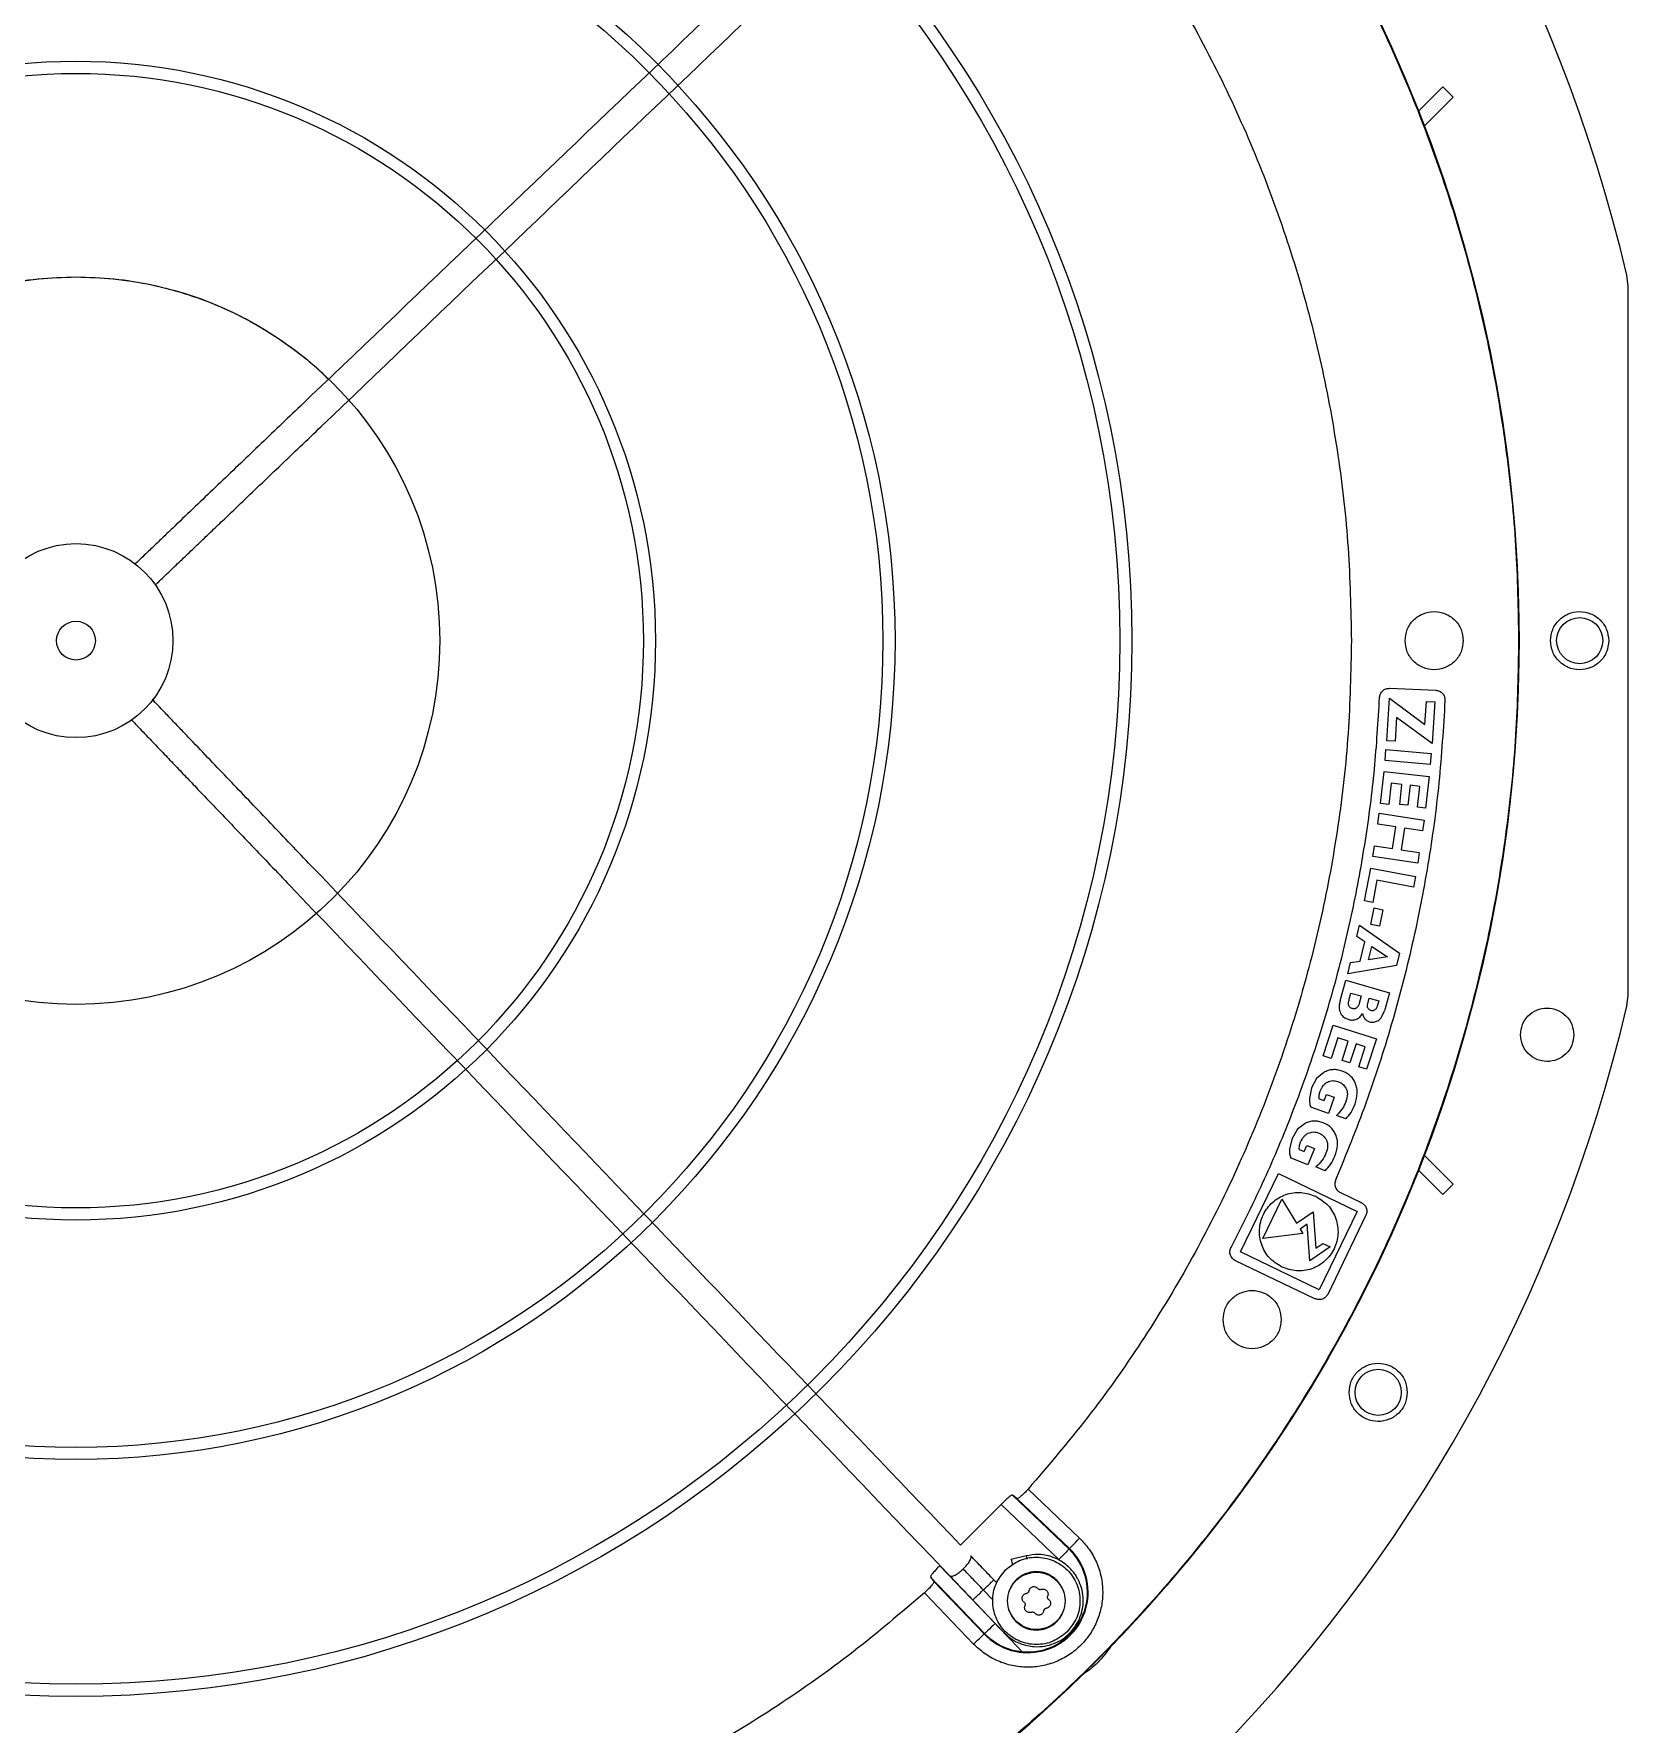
# Model space of a CAD drawing. Header units: inches. Extents: x 908 to 1218, y 246 to 442.
# Drawn here: x 1042.26 to 1055.2, y 305.65 to 319.37 of the extents above; entities that cross this region are included whole.
import ezdxf

# ---------------------------------------------------------------- set-up
doc = ezdxf.new("R2010")
doc.units = ezdxf.units.IN
doc.header["$MEASUREMENT"] = 0

msp = doc.modelspace()

# ---------------------------------------------------------------- linework, layer by layer
at = {"linetype": 'Continuous', "lineweight": 25}
for p, q in [((1053.6914, 318.9422), (1053.494, 318.7448)), ((1053.7766, 318.8603), (1053.6914, 318.9422)), ((1053.5407, 318.6245), (1053.7766, 318.8603)), ((1055.1969, 317.3246), (1055.1864, 317.415)), ((1055.197, 314.447), (1055.1969, 317.3246)), ((1055.1969, 311.5694), (1055.197, 314.447)), ((1053.2381, 313.6343), (1053.2589, 313.9795)), ((1053.2589, 313.9795), (1053.5476, 313.7658)), ((1053.261, 314.0603), (1053.6347, 314.044)), ((1053.5476, 313.7658), (1053.5589, 313.954)), ((1053.5589, 313.954), (1053.6263, 313.95)), ((1053.6263, 313.95), (1053.606, 313.6122)), ((1053.3169, 313.8243), (1053.3053, 313.6302)), ((1053.606, 313.6122), (1053.3169, 313.8243)), ((1053.2234, 313.4745), (1053.2311, 313.5626)), ((1053.2311, 313.5626), (1053.5982, 313.5305)), ((1053.3053, 313.6302), (1053.2381, 313.6343)), ((1053.5905, 313.4425), (1053.2234, 313.4745)), ((1053.5982, 313.5305), (1053.5905, 313.4425)), ((1053.1862, 313.1241), (1053.2156, 313.3854)), ((1053.2156, 313.3854), (1053.5818, 313.3443)), ((1053.2726, 313.2901), (1053.2531, 313.1166)), ((1053.3609, 313.2802), (1053.2726, 313.2901)), ((1053.5818, 313.3443), (1053.5529, 313.0868)), ((1053.3427, 313.1182), (1053.3609, 313.2802)), ((1053.4278, 313.2727), (1053.4095, 313.1107)), ((1053.5048, 313.264), (1053.4278, 313.2727)), ((1053.4857, 313.0944), (1053.5048, 313.264)), ((1053.1637, 312.9578), (1053.1767, 313.0452)), ((1053.1767, 313.0452), (1053.5412, 312.9907)), ((1053.2531, 313.1166), (1053.1862, 313.1241)), ((1053.4095, 313.1107), (1053.3427, 313.1182)), ((1053.5529, 313.0868), (1053.4857, 313.0944)), ((1053.3111, 312.9358), (1053.1637, 312.9578)), ((1053.2847, 312.7592), (1053.3111, 312.9358)), ((1053.3812, 312.9253), (1053.3548, 312.7487)), ((1053.5281, 312.9033), (1053.3812, 312.9253)), ((1053.5412, 312.9907), (1053.5281, 312.9033)), ((1053.1242, 312.6938), (1053.1373, 312.7812)), ((1053.1373, 312.7812), (1053.2847, 312.7592)), ((1053.3548, 312.7487), (1053.5017, 312.7267)), ((1053.0573, 312.3338), (1053.1077, 312.6011)), ((1053.1077, 312.6011), (1053.4698, 312.5327)), ((1053.4887, 312.6393), (1053.1242, 312.6938)), ((1053.5017, 312.7267), (1053.4887, 312.6393)), ((1053.1574, 312.5018), (1053.1233, 312.3213)), ((1053.4534, 312.4459), (1053.1574, 312.5018)), ((1053.4698, 312.5327), (1053.4534, 312.4459)), ((1053.1233, 312.3213), (1053.0573, 312.3338)), ((1053.1077, 312.1438), (1053.136, 312.2771)), ((1053.136, 312.2771), (1053.206, 312.2623)), ((1053.206, 312.2623), (1053.1776, 312.1289)), ((1052.9943, 312.0446), (1053.0164, 312.1361)), ((1053.0164, 312.1361), (1053.3408, 311.9098)), ((1053.1776, 312.1289), (1053.1077, 312.1438)), ((1053.0583, 312.0017), (1052.9943, 312.0446)), ((1053.0207, 311.8464), (1053.0583, 312.0017)), ((1053.0895, 311.8569), (1053.1153, 311.9638)), ((1053.1153, 311.9638), (1053.2427, 311.879)), ((1052.9211, 311.7421), (1052.9436, 311.8351)), ((1053.3165, 311.8093), (1052.9211, 311.7421)), ((1052.9436, 311.8351), (1053.0207, 311.8464)), ((1053.2427, 311.879), (1053.0895, 311.8569)), ((1053.3408, 311.9098), (1053.3165, 311.8093)), ((1052.859, 311.5219), (1052.9063, 311.6895)), ((1052.9063, 311.6895), (1053.2609, 311.5892)), ((1052.9332, 311.5371), (1052.947, 311.5861)), ((1052.947, 311.5861), (1053.031, 311.5624)), ((1053.031, 311.5624), (1053.0139, 311.5017)), ((1053.083, 311.4989), (1053.0958, 311.5441)), ((1053.0958, 311.5441), (1053.1719, 311.5226)), ((1053.1719, 311.5226), (1053.1591, 311.4774)), ((1053.2609, 311.5892), (1053.219, 311.4407)), ((1055.1864, 311.4791), (1055.1969, 311.5694)), ((1052.8972, 311.3848), (1052.9287, 311.3709)), ((1053.196, 311.3903), (1053.219, 311.4407)), ((1052.7219, 311.0756), (1052.8019, 311.3262)), ((1052.8019, 311.3262), (1053.153, 311.214)), ((1052.8391, 311.2215), (1052.786, 311.0552)), ((1052.9238, 311.1945), (1052.8391, 311.2215)), ((1052.8742, 311.0392), (1052.9238, 311.1945)), ((1052.9879, 311.174), (1052.9383, 311.0187)), ((1053.0618, 311.1504), (1052.9879, 311.174)), ((1053.0098, 310.9878), (1053.0618, 311.1504)), ((1053.153, 311.214), (1053.0742, 310.9673)), ((1052.786, 311.0552), (1052.7219, 311.0756)), ((1052.9383, 311.0187), (1052.8742, 311.0392)), ((1053.0742, 310.9673), (1053.0098, 310.9878)), ((1052.6265, 310.8162), (1052.61, 310.7299)), ((1052.6683, 310.8918), (1052.6265, 310.8162)), ((1052.7276, 310.9423), (1052.6683, 310.8918)), ((1052.6894, 310.7283), (1052.69, 310.7608)), ((1052.6894, 310.7283), (1052.7301, 310.7137)), ((1052.69, 310.7608), (1052.697, 310.7886)), ((1052.7301, 310.7137), (1052.7478, 310.7631)), ((1052.7478, 310.7631), (1052.8114, 310.7403)), ((1052.8114, 310.7403), (1052.7638, 310.6077)), ((1052.7638, 310.6077), (1052.6218, 310.6587)), ((1052.9051, 310.5649), (1052.8294, 310.592)), ((1052.4686, 310.4066), (1052.4485, 310.321)), ((1052.5134, 310.4804), (1052.4686, 310.4066)), ((1052.5748, 310.5284), (1052.5134, 310.4804)), ((1052.5278, 310.3162), (1052.5298, 310.3487)), ((1052.5278, 310.3162), (1052.5679, 310.2999)), ((1052.5298, 310.3487), (1052.5379, 310.3761)), ((1052.5679, 310.2999), (1052.5876, 310.3485)), ((1052.5876, 310.3485), (1052.6502, 310.3231)), ((1052.6502, 310.3231), (1052.5972, 310.1926)), ((1053.5407, 310.2696), (1053.7766, 310.0337)), ((1052.5972, 310.1926), (1052.4574, 310.2494)), ((1052.7366, 310.144), (1052.6621, 310.1743)), ((1053.6914, 309.9519), (1053.494, 310.1492)), ((1052.05, 309.4844), (1052.3584, 310.1224)), ((1052.3584, 310.1224), (1052.9964, 309.814)), ((1053.7766, 310.0337), (1053.6914, 309.9519)), ((1052.2328, 309.593), (1052.3869, 309.9117)), ((1052.3869, 309.9117), (1052.504, 309.7183)), ((1052.8609, 309.9665), (1053.0309, 309.8854)), ((1052.504, 309.7183), (1052.641, 309.8109)), ((1052.641, 309.8109), (1052.662, 309.5152)), ((1052.9964, 309.814), (1052.688, 309.176)), ((1053.0689, 309.7823), (1052.7584, 309.1398)), ((1052.5551, 309.6338), (1052.2328, 309.593)), ((1052.5917, 309.7096), (1052.5333, 309.6701)), ((1052.5333, 309.6701), (1052.5551, 309.6338)), ((1052.6128, 309.4133), (1052.5917, 309.7096)), ((1052.688, 309.176), (1052.05, 309.4844)), ((1052.7789, 309.5256), (1052.6128, 309.4133)), ((1052.662, 309.5152), (1052.7197, 309.5542)), ((1052.7197, 309.5542), (1052.7789, 309.5256)), ((1052.6547, 309.1052), (1052.0093, 309.413)), ((1050.3272, 307.5598), (1050.744, 307.1614)), ((1050.1082, 307.4347), (1049.7783, 307.1047)), ((1050.5769, 306.9866), (1050.1082, 307.4347)), ((1050.2363, 307.4833), (1050.2001, 307.5102)), ((1050.2001, 307.5102), (1050.6585, 307.072)), ((1050.2363, 307.4833), (1050.6624, 307.076)), ((1050.3116, 307.0177), (1050.1894, 306.9879)), ((1050.6624, 307.076), (1050.6585, 307.072)), ((1049.5353, 306.8453), (1049.5622, 306.8092)), ((1049.5353, 306.8453), (1049.9735, 306.3869)), ((1049.6108, 306.9372), (1050.0588, 306.4685)), ((1049.8841, 306.3015), (1049.4857, 306.7183)), ((1049.9695, 306.3831), (1049.5622, 306.8092)), ((1050.0391, 306.6608), (1049.9629, 306.7406)), ((1050.0722, 306.7971), (1050.0483, 306.8222)), ((1049.8775, 306.659), (1050.1306, 306.3941)), ((1049.9735, 306.3869), (1049.9695, 306.3831))]:
    msp.add_line(p, q, dxfattribs=at)
at = {"linetype": 'Continuous', "lineweight": 25, "flags": 128}
for points in [[(1050.6624, 307.076), (1050.6642, 307.0779), (1050.669, 307.0829), (1050.6766, 307.0909), (1050.6868, 307.1015), (1050.6991, 307.1144), (1050.7131, 307.1291), (1050.7282, 307.1449), (1050.744, 307.1614)], [(1050.6585, 307.072), (1050.6567, 307.0701), (1050.6519, 307.0651), (1050.6443, 307.0571), (1050.6341, 307.0465), (1050.6218, 307.0336), (1050.6078, 307.019), (1050.5927, 307.0031), (1050.5769, 306.9866)], [(1050.0588, 306.4685), (1050.0424, 306.4528), (1050.0265, 306.4376), (1050.0119, 306.4236), (1049.999, 306.4113), (1049.9884, 306.4012), (1049.9804, 306.3936), (1049.9754, 306.3887), (1049.9735, 306.3869)], [(1049.8841, 306.3015), (1049.9006, 306.3172), (1049.9164, 306.3324), (1049.9311, 306.3464), (1049.9439, 306.3587), (1049.9546, 306.3689), (1049.9625, 306.3765), (1049.9676, 306.3813), (1049.9695, 306.3831)]]:
    msp.add_lwpolyline(points, dxfattribs=at)
at = {"linetype": 'Continuous', "lineweight": 25}
for centre, radius in [((1042.5984, 314.447), 11.7126), ((1042.5984, 314.447), 8.5704), ((1042.5984, 314.447), 8.472), ((1042.5984, 314.447), 6.6478), ((1042.5984, 314.447), 6.5493), ((1042.5984, 314.447), 4.7037), ((1042.5984, 314.447), 4.6053), ((1042.5984, 314.447), 0.7874), ((1042.5984, 314.447), 0.1575), ((1042.5984, 314.447), 0.1575), ((1054.8032, 314.447), 0.1875), ((1053.168, 308.3447), 0.1875)]:
    msp.add_circle(centre, radius, dxfattribs=at)
msp.add_circle((1042.5984, 314.447), 2.9528)
for centre, radius, start, end in [((1042.5984, 314.447), 12.9331, 13.26667, 76.73333), ((1042.5984, 314.447), 11.7147, 21.53134, 44.20264), ((1042.5984, 314.447), 11.7147, 339.09994, 20.90006), ((1042.5984, 314.447), 12.9331, 283.26667, 346.73333), ((1042.5984, 314.447), 11.7147, 315.79736, 338.46866), ((1050.3237, 306.7218), 0.4901, 223.70945, 46.29055), ((1050.3237, 306.7218), 0.4845, 223.70945, 46.29055), ((1042.5984, 314.447), 11.7147, 291.53134, 314.20264)]:
    msp.add_arc(centre, radius, start, end, dxfattribs=at)
for points, knots in [([(1030.8889, 314.447), (1030.8937, 314.7025), (1030.9034, 315.2134), (1030.9814, 315.9765), (1031.1055, 316.7331), (1031.2799, 317.4798), (1031.5024, 318.2136), (1031.7725, 318.9313), (1032.089, 319.6297), (1032.4505, 320.306), (1032.8554, 320.9571), (1033.302, 321.5804), (1033.7885, 322.1732), (1034.3126, 322.7328), (1034.8723, 323.257), (1035.465, 323.7435), (1036.0883, 324.1901), (1036.7395, 324.595), (1037.4158, 324.9565), (1038.1142, 325.2729), (1038.8319, 325.5431), (1039.5656, 325.7656), (1040.3124, 325.9398), (1041.069, 326.0647), (1041.8321, 326.1398), (1042.5984, 326.1649), (1043.3648, 326.1398), (1044.1279, 326.0647), (1044.8845, 325.9398), (1045.6313, 325.7656), (1046.365, 325.5431), (1047.0827, 325.2729), (1047.7811, 324.9565), (1048.4574, 324.595), (1049.1086, 324.1901), (1049.7318, 323.7435), (1050.3246, 323.257), (1050.8842, 322.7328), (1051.4084, 322.1732), (1051.8949, 321.5804), (1052.3415, 320.9571), (1052.7464, 320.306), (1053.1079, 319.6297), (1053.4244, 318.9313), (1053.6945, 318.2136), (1053.917, 317.4798), (1054.0913, 316.7331), (1054.2155, 315.9765), (1054.2935, 315.2134), (1054.3031, 314.7025), (1054.308, 314.447)], [0, 0, 0, 0, 0.0208333, 0.0416667, 0.0625, 0.0833333, 0.1041667, 0.125, 0.1458333, 0.1666667, 0.1875, 0.2083334, 0.2291667, 0.25, 0.2708334, 0.2916666, 0.3125, 0.3333333, 0.3541667, 0.375, 0.3958333, 0.4166666, 0.4375001, 0.4583333, 0.4791667, 0.5, 0.5208333, 0.5416667, 0.5625, 0.5833334, 0.6041667, 0.625, 0.6458334, 0.6666667, 0.6875, 0.7083334, 0.7291667, 0.75, 0.7708333, 0.7916667, 0.8125, 0.8333333, 0.8541667, 0.875, 0.8958333, 0.9166667, 0.9375, 0.9583333, 0.9791667, 1, 1, 1, 1]), ([(1049.9407, 321.6269), (1048.1004, 319.8682), (1046.26, 318.1095), (1044.4197, 316.3508), (1044.3065, 316.2426), (1044.0834, 316.0295), (1043.7512, 315.712), (1043.5042, 315.476), (1043.3398, 315.3189), (1043.2576, 315.2403), (1043.1712, 315.1577), (1043.1121, 315.1012), (1043.0797, 315.0703)], [-4.1105294, -4.1105294, -4.1105294, -4.1105294, 0, 0, 0, 0.2528246, 0.4982351, 0.7409713, 0.8035953, 0.8647041, 0.924154, 0.9963735, 0.9963735, 0.9963735, 0.9963735]), ([(1043.2429, 314.8995), (1043.2669, 314.9225), (1043.3232, 314.9762), (1043.4114, 315.0605), (1043.5077, 315.1526), (1043.6049, 315.2455), (1043.7033, 315.3395), (1043.8715, 315.5002), (1044.1097, 315.7278), (1044.372, 315.9785), (1044.5324, 316.1318), (1044.5898, 316.1867), (1044.5898, 316.1867), (1044.5898, 316.1867), (1044.5898, 316.1867), (1046.4575, 317.9726), (1048.3251, 319.7586), (1050.1927, 321.5445)], [0.0036723, 0.0036723, 0.0036723, 0.0036723, 0.0570282, 0.1283208, 0.1993194, 0.2706881, 0.3438843, 0.4175641, 0.6437447, 0.8722989, 1, 1, 1, 1, 1, 1, 5.1531428, 5.1531428, 5.1531428, 5.1531428]), ([(1050.3272, 321.3343), (1050.4904, 321.1432), (1050.8167, 320.7612), (1051.2517, 320.1449), (1051.6438, 319.501), (1051.9872, 318.8296), (1052.2812, 318.1353), (1052.5237, 317.4213), (1052.7139, 316.6917), (1052.8495, 315.9501), (1052.9348, 315.2006), (1052.9454, 314.6982), (1052.9506, 314.447)], [0, 0, 0, 0, 0.1, 0.1999999, 0.3, 0.4, 0.5, 0.6, 0.7, 0.8, 0.9, 1, 1, 1, 1]), ([(1040.6466, 316.6604), (1040.7161, 316.7193), (1040.8643, 316.8451), (1041.1156, 317.0062), (1041.3917, 317.148), (1041.6817, 317.2596), (1041.9816, 317.3398), (1042.2883, 317.3904), (1042.4951, 317.3966), (1042.5984, 317.3998)], [0, 0, 0, 0, 0.1279186, 0.2732661, 0.4186119, 0.5639605, 0.7093065, 0.8546544, 1, 1, 1, 1]), ([(1042.5984, 317.3998), (1042.7018, 317.3967), (1042.9086, 317.3904), (1043.2153, 317.3398), (1043.5153, 317.2597), (1043.805, 317.1478), (1044.0819, 317.0068), (1044.3407, 316.8359), (1044.5302, 316.6887), (1044.6248, 316.5915), (1044.6473, 316.5684)], [0, 0, 0, 0, 0.1367586, 0.2735174, 0.4102743, 0.5470337, 0.6837905, 0.8205489, 0.9573069, 1, 1, 1, 1]), ([(1053.3858, 314.447), (1053.3894, 314.4779), (1053.3965, 314.5398), (1053.4511, 314.6184), (1053.5292, 314.671), (1053.6221, 314.6894), (1053.7149, 314.671), (1053.793, 314.6184), (1053.8476, 314.5398), (1053.8547, 314.4779), (1053.8583, 314.447)], [0, 0, 0, 0, 0.1250003, 0.2500003, 0.3749989, 0.4999984, 0.6250011, 0.7499997, 0.8749997, 1, 1, 1, 1]), ([(1054.5669, 314.447), (1054.5705, 314.4779), (1054.5775, 314.5394), (1054.6316, 314.6176), (1054.7088, 314.6702), (1054.8013, 314.6894), (1054.8946, 314.6716), (1054.9734, 314.6192), (1055.0286, 314.5403), (1055.0358, 314.4781), (1055.0394, 314.447)], [0, 0, 0, 0, 0.1248118, 0.2487714, 0.3724205, 0.4972353, 0.6229443, 0.7486446, 0.8743275, 1, 1, 1, 1]), ([(1054.308, 314.447), (1054.3031, 314.1916), (1054.2935, 313.6806), (1054.2155, 312.9175), (1054.0913, 312.161), (1053.917, 311.4142), (1053.6945, 310.6804), (1053.4244, 309.9628), (1053.1079, 309.2643), (1052.7464, 308.5881), (1052.3415, 307.9369), (1051.8949, 307.3136), (1051.4084, 306.7209), (1050.8842, 306.1612), (1050.3246, 305.6371), (1049.7318, 305.1506), (1049.1086, 304.704), (1048.4574, 304.299), (1047.7811, 303.9376), (1047.0827, 303.6211), (1046.365, 303.351), (1045.6313, 303.1284), (1044.8845, 302.9543), (1044.1279, 302.8294), (1043.3648, 302.7542), (1042.5984, 302.7291), (1041.8321, 302.7542), (1041.069, 302.8294), (1040.3124, 302.9543), (1039.5656, 303.1284), (1038.8319, 303.351), (1038.1142, 303.6211), (1037.4158, 303.9376), (1036.7395, 304.299), (1036.0883, 304.704), (1035.465, 305.1506), (1034.8723, 305.6371), (1034.3126, 306.1612), (1033.7885, 306.7209), (1033.302, 307.3136), (1032.8554, 307.9369), (1032.4505, 308.5881), (1032.089, 309.2643), (1031.7725, 309.9628), (1031.5024, 310.6804), (1031.2799, 311.4142), (1031.1055, 312.161), (1030.9814, 312.9175), (1030.9034, 313.6806), (1030.8937, 314.1916), (1030.8889, 314.447)], [0, 0, 0, 0, 0.0208333, 0.0416667, 0.0625, 0.0833333, 0.1041667, 0.125, 0.1458333, 0.1666667, 0.1875, 0.2083333, 0.2291667, 0.25, 0.2708333, 0.2916666, 0.3125, 0.3333333, 0.3541666, 0.375, 0.3958333, 0.4166666, 0.4375, 0.4583333, 0.4791667, 0.5, 0.5208333, 0.5416667, 0.5624999, 0.5833334, 0.6041667, 0.625, 0.6458333, 0.6666667, 0.6875, 0.7083334, 0.7291666, 0.75, 0.7708333, 0.7916666, 0.8125, 0.8333333, 0.8541667, 0.875, 0.8958333, 0.9166667, 0.9375, 0.9583333, 0.9791667, 1, 1, 1, 1]), ([(1052.9506, 314.447), (1052.9454, 314.1959), (1052.9348, 313.6935), (1052.8495, 312.944), (1052.7139, 312.2024), (1052.5237, 311.4727), (1052.2812, 310.7588), (1051.9872, 310.0644), (1051.6438, 309.3931), (1051.2517, 308.7492), (1050.8167, 308.1329), (1050.4904, 307.7508), (1050.3272, 307.5598)], [0, 0, 0, 0, 0.10000001, 0.20000001, 0.30000005, 0.40000004, 0.49999999, 0.59999998, 0.70000005, 0.80000007, 0.90000005, 1, 1, 1, 1]), ([(1053.8583, 314.447), (1053.8547, 314.4161), (1053.8476, 314.3543), (1053.793, 314.2757), (1053.7149, 314.2231), (1053.6221, 314.2047), (1053.5292, 314.2231), (1053.4511, 314.2757), (1053.3965, 314.3543), (1053.3894, 314.4161), (1053.3858, 314.447)], [0, 0, 0, 0, 0.1250003, 0.2500003, 0.3749989, 0.5000016, 0.6250011, 0.7499997, 0.8749997, 1, 1, 1, 1]), ([(1055.0394, 314.447), (1055.0358, 314.4159), (1055.0286, 314.3538), (1054.9734, 314.2748), (1054.8946, 314.2224), (1054.8013, 314.2046), (1054.7088, 314.2238), (1054.6316, 314.2764), (1054.5776, 314.3546), (1054.5705, 314.4161), (1054.5669, 314.447)], [0, 0, 0, 0, 0.1256863, 0.2513821, 0.3770963, 0.5028119, 0.6275054, 0.751093, 0.8750863, 1, 1, 1, 1]), ([(1049.7783, 307.1047), (1048.0215, 308.9432), (1046.2646, 310.7816), (1044.5078, 312.62), (1044.3977, 312.7351), (1044.1827, 312.9601), (1043.8634, 313.2943), (1043.6274, 313.5413), (1043.4703, 313.7057), (1043.3918, 313.7878), (1043.3077, 313.8758), (1043.2497, 313.9364), (1043.2173, 313.9704)], [-4.0895412, -4.0895412, -4.0895412, -4.0895412, 0, 0, 0, 0.2561027, 0.5005159, 0.7422669, 0.8046364, 0.8654965, 0.9247061, 1, 1, 1, 1]), ([(1051.9735, 309.5207), (1052.0611, 309.6941), (1052.2364, 310.0409), (1052.4624, 310.5784), (1052.6607, 311.1265), (1052.8279, 311.6849), (1052.9645, 312.2517), (1053.0691, 312.8251), (1053.1442, 313.4033), (1053.1674, 313.7912), (1053.1789, 313.9851)], [0, 0, 0, 0, 0.1250001, 0.2500001, 0.375, 0.5, 0.625, 0.75, 0.875, 1, 1, 1, 1]), ([(1053.1789, 313.9851), (1053.1805, 313.9953), (1053.1838, 314.0158), (1053.2031, 314.0411), (1053.2299, 314.0581), (1053.2507, 314.0596), (1053.261, 314.0603)], [0, 0, 0, 0, 0.2499946, 0.4999976, 0.75, 1, 1, 1, 1]), ([(1053.6347, 314.044), (1053.6449, 314.0424), (1053.6654, 314.0391), (1053.6907, 314.0198), (1053.7077, 313.993), (1053.7092, 313.9723), (1053.7099, 313.9619)], [0, 0, 0, 0, 0.2499998, 0.4999981, 0.7500005, 1, 1, 1, 1]), ([(1053.7099, 313.9619), (1053.6963, 313.7392), (1053.6691, 313.2939), (1053.5774, 312.6305), (1053.4491, 311.9735), (1053.28, 311.3258), (1053.0751, 310.6883), (1052.9066, 310.2751), (1052.8224, 310.0686)], [0, 0, 0, 0, 0.1666667, 0.3333333, 0.5, 0.6666667, 0.8333332, 1, 1, 1, 1]), ([(1043.0461, 313.8076), (1043.0707, 313.7819), (1043.126, 313.724), (1043.2119, 313.6341), (1043.304, 313.5377), (1043.3969, 313.4405), (1043.4909, 313.3421), (1043.6517, 313.174), (1043.8792, 312.9358), (1044.1294, 312.674), (1044.2821, 312.5142), (1044.3365, 312.4573), (1046.3172, 310.3846), (1048.2978, 308.312), (1050.2784, 306.2393)], [0, 0, 0, 0, 0.057144, 0.1285215, 0.1996015, 0.2710529, 0.3443346, 0.4181006, 0.6445454, 0.8733658, 1, 1, 1, 5.6105371, 5.6105371, 5.6105371, 5.6105371]), ([(1052.859, 311.5219), (1052.856, 311.5103), (1052.8505, 311.4891), (1052.8516, 311.4673), (1052.8522, 311.4574)], [0, 0, 0, 0, 0.5467998, 1, 1, 1, 1]), ([(1052.9299, 311.4836), (1052.929, 311.487), (1052.927, 311.4943), (1052.9271, 311.5126), (1052.9306, 311.5269), (1052.9332, 311.5371)], [0, 0, 0, 0, 0.1913731, 0.417736, 1, 1, 1, 1]), ([(1053.0139, 311.5017), (1053.0115, 311.4945), (1053.0072, 311.4811), (1052.9974, 311.4711), (1052.9929, 311.4665)], [0, 0, 0, 0, 0.54013367, 1, 1, 1, 1]), ([(1052.8522, 311.4574), (1052.8536, 311.4489), (1052.8564, 311.4331), (1052.8642, 311.4192), (1052.8678, 311.4128)], [0, 0, 0, 0, 0.5380935, 1, 1, 1, 1]), ([(1052.8678, 311.4128), (1052.8721, 311.4072), (1052.8803, 311.3963), (1052.8917, 311.3886), (1052.8972, 311.3848)], [0, 0, 0, 0, 0.5097691, 1, 1, 1, 1]), ([(1052.9287, 311.3709), (1052.9391, 311.3688), (1052.96, 311.3646), (1052.9804, 311.3708), (1052.9907, 311.3739)], [0, 0, 0, 0, 0.4994816, 1, 1, 1, 1]), ([(1052.9588, 311.4603), (1052.9554, 311.4614), (1052.9488, 311.4634), (1052.9404, 311.4686), (1052.9338, 311.4753), (1052.9312, 311.4808), (1052.9299, 311.4836)], [0, 0, 0, 0, 0.2803289, 0.5308512, 0.765229, 1, 1, 1, 1]), ([(1052.9929, 311.4665), (1052.9905, 311.4648), (1052.9857, 311.4614), (1052.9772, 311.4589), (1052.9681, 311.4583), (1052.962, 311.4596), (1052.9588, 311.4603)], [0, 0, 0, 0, 0.24471167, 0.48287325, 0.72999598, 1, 1, 1, 1]), ([(1052.9907, 311.3739), (1053.0003, 311.3791), (1053.0212, 311.3903), (1053.034, 311.4102), (1053.0409, 311.4209)], [0, 0, 0, 0, 0.46414611, 1, 1, 1, 1]), ([(1053.0409, 311.4209), (1053.0431, 311.4122), (1053.0471, 311.3958), (1053.0601, 311.3754), (1053.0773, 311.3604), (1053.0909, 311.3554), (1053.0979, 311.3528)], [0, 0, 0, 0, 0.2841584, 0.5380658, 0.763517, 1, 1, 1, 1]), ([(1053.0859, 311.4614), (1053.0846, 311.4639), (1053.0819, 311.469), (1053.0798, 311.4818), (1053.0817, 311.4918), (1053.083, 311.4989)], [0, 0, 0, 0, 0.2142756, 0.4452135, 1, 1, 1, 1]), ([(1053.1091, 311.4438), (1053.1045, 311.4456), (1053.0951, 311.4493), (1053.089, 311.4573), (1053.0859, 311.4614)], [0, 0, 0, 0, 0.4914978, 1, 1, 1, 1]), ([(1053.1379, 311.4469), (1053.1332, 311.445), (1053.1239, 311.4412), (1053.114, 311.443), (1053.1091, 311.4438)], [0, 0, 0, 0, 0.50574, 1, 1, 1, 1]), ([(1053.1591, 311.4774), (1053.1567, 311.4707), (1053.1534, 311.4612), (1053.145, 311.4513), (1053.1402, 311.4484), (1053.1379, 311.4469)], [0, 0, 0, 0, 0.5562231, 0.7866078, 1, 1, 1, 1]), ([(1053.1649, 311.3619), (1053.1706, 311.3655), (1053.1826, 311.3732), (1053.1914, 311.3844), (1053.196, 311.3903)], [0, 0, 0, 0, 0.4726028, 1, 1, 1, 1]), ([(1054.3229, 311.2475), (1054.3261, 311.2757), (1054.3326, 311.3323), (1054.3823, 311.4041), (1054.4532, 311.4522), (1054.5379, 311.4696), (1054.6233, 311.4533), (1054.6955, 311.4053), (1054.7461, 311.3329), (1054.7527, 311.276), (1054.756, 311.2475)], [0, 0, 0, 0, 0.1247761, 0.2492681, 0.3731868, 0.4974528, 0.6229639, 0.7486573, 0.8743365, 1, 1, 1, 1]), ([(1053.0979, 311.3528), (1053.1032, 311.3515), (1053.1139, 311.3491), (1053.1374, 311.3499), (1053.1537, 311.3571), (1053.1649, 311.3619)], [0, 0, 0, 0, 0.2365317, 0.4755711, 1, 1, 1, 1]), ([(1054.756, 311.2475), (1054.7527, 311.219), (1054.7461, 311.162), (1054.6955, 311.0897), (1054.6233, 311.0416), (1054.5377, 311.0252), (1054.4527, 311.0429), (1054.3819, 311.0913), (1054.3325, 311.163), (1054.3261, 311.2192), (1054.3229, 311.2475)], [0, 0, 0, 0, 0.1256207, 0.2512443, 0.3768827, 0.5025359, 0.6279122, 0.7518756, 0.8754947, 1, 1, 1, 1]), ([(1052.875, 310.9527), (1052.8622, 310.9566), (1052.8373, 310.9642), (1052.7987, 310.9656), (1052.7614, 310.959), (1052.739, 310.9479), (1052.7276, 310.9423)], [0, 0, 0, 0, 0.2634457, 0.5098828, 0.7511869, 1, 1, 1, 1]), ([(1052.9844, 310.8504), (1052.979, 310.8621), (1052.9684, 310.8851), (1052.9432, 310.914), (1052.912, 310.9376), (1052.8876, 310.9476), (1052.875, 310.9527)], [0, 0, 0, 0, 0.2486275, 0.4900013, 0.7365508, 1, 1, 1, 1]), ([(1052.697, 310.7886), (1052.7039, 310.8043), (1052.7139, 310.827), (1052.7363, 310.8507), (1052.7493, 310.8588), (1052.7556, 310.8628)], [0, 0, 0, 0, 0.5269166, 0.7659703, 1, 1, 1, 1]), ([(1052.7556, 310.8628), (1052.7622, 310.8659), (1052.7753, 310.8721), (1052.8048, 310.8774), (1052.8266, 310.872), (1052.8414, 310.8684)], [0, 0, 0, 0, 0.2477257, 0.4895993, 1, 1, 1, 1]), ([(1052.8414, 310.8684), (1052.8544, 310.8625), (1052.881, 310.8504), (1052.8976, 310.8263), (1052.906, 310.8141)], [0, 0, 0, 0, 0.490678, 1, 1, 1, 1]), ([(1052.906, 310.8141), (1052.9094, 310.8069), (1052.9165, 310.7919), (1052.9201, 310.7544), (1052.9121, 310.7262), (1052.9064, 310.7062)], [0, 0, 0, 0, 0.2144941, 0.4444935, 1, 1, 1, 1]), ([(1052.9805, 310.6872), (1052.9886, 310.7156), (1053.0003, 310.7569), (1052.9966, 310.813), (1052.9885, 310.838), (1052.9844, 310.8504)], [0, 0, 0, 0, 0.5270945, 0.7661357, 1, 1, 1, 1]), ([(1052.61, 310.7299), (1052.6098, 310.7164), (1052.6096, 310.6919), (1052.618, 310.669), (1052.6218, 310.6587)], [0, 0, 0, 0, 0.5505471, 1, 1, 1, 1]), ([(1052.9064, 310.7062), (1052.8975, 310.6858), (1052.8788, 310.6431), (1052.8463, 310.6095), (1052.8294, 310.592)], [0, 0, 0, 0, 0.4782687, 1, 1, 1, 1]), ([(1052.9051, 310.5649), (1052.9203, 310.5817), (1052.9529, 310.6178), (1052.9709, 310.663), (1052.9805, 310.6872)], [0, 0, 0, 0, 0.46563761, 1, 1, 1, 1]), ([(1052.7225, 310.5328), (1052.7098, 310.5372), (1052.6853, 310.5458), (1052.6468, 310.5487), (1052.6093, 310.5437), (1052.5864, 310.5336), (1052.5748, 310.5284)], [0, 0, 0, 0, 0.263448, 0.5098858, 0.751189, 1, 1, 1, 1]), ([(1052.5379, 310.3761), (1052.5454, 310.3915), (1052.5564, 310.4138), (1052.5798, 310.4365), (1052.593, 310.4441), (1052.5995, 310.4478)], [0, 0, 0, 0, 0.5269202, 0.765962, 1, 1, 1, 1]), ([(1052.5995, 310.4478), (1052.6063, 310.4507), (1052.6196, 310.4563), (1052.6492, 310.4604), (1052.6708, 310.4542), (1052.6855, 310.4499)], [0, 0, 0, 0, 0.2477305, 0.4895972, 1, 1, 1, 1]), ([(1052.6855, 310.4499), (1052.6982, 310.4435), (1052.7243, 310.4303), (1052.7398, 310.4056), (1052.7478, 310.393)], [0, 0, 0, 0, 0.4906758, 1, 1, 1, 1]), ([(1052.8276, 310.426), (1052.8227, 310.4379), (1052.813, 310.4613), (1052.789, 310.4913), (1052.7588, 310.5161), (1052.7349, 310.5271), (1052.7225, 310.5328)], [0, 0, 0, 0, 0.2486325, 0.4900052, 0.7365447, 1, 1, 1, 1]), ([(1052.817, 310.2631), (1052.8262, 310.2912), (1052.8396, 310.3319), (1052.8383, 310.3882), (1052.8312, 310.4135), (1052.8276, 310.426)], [0, 0, 0, 0, 0.52709404, 0.76613569, 1, 1, 1, 1]), ([(1052.4485, 310.321), (1052.4478, 310.3075), (1052.4466, 310.2831), (1052.4541, 310.2598), (1052.4574, 310.2494)], [0, 0, 0, 0, 0.5505482, 1, 1, 1, 1]), ([(1052.7437, 310.2852), (1052.734, 310.2651), (1052.7135, 310.2232), (1052.6797, 310.1911), (1052.6621, 310.1743)], [0, 0, 0, 0, 0.4782701, 1, 1, 1, 1]), ([(1052.7478, 310.393), (1052.7509, 310.3856), (1052.7573, 310.3704), (1052.7594, 310.3327), (1052.7502, 310.3049), (1052.7437, 310.2852)], [0, 0, 0, 0, 0.2144989, 0.4444966, 1, 1, 1, 1]), ([(1052.7366, 310.144), (1052.7525, 310.1602), (1052.7865, 310.1949), (1052.8064, 310.2394), (1052.817, 310.2631)], [0, 0, 0, 0, 0.465642, 1, 1, 1, 1]), ([(1052.8224, 310.0686), (1052.8195, 310.0589), (1052.8136, 310.0395), (1052.8195, 310.0092), (1052.8351, 309.9825), (1052.8523, 309.9718), (1052.8609, 309.9665)], [0, 0, 0, 0, 0.25000063, 0.50000106, 0.74999905, 1, 1, 1, 1]), ([(1052.3845, 309.3623), (1052.349, 309.3847), (1052.2781, 309.4297), (1052.2147, 309.5422), (1052.1967, 309.6679), (1052.2288, 309.7915), (1052.3058, 309.8935), (1052.4154, 309.9575), (1052.543, 309.9777), (1052.6223, 309.95), (1052.6619, 309.9361)], [0, 0, 0, 0, 0.1249989, 0.249999, 0.3749995, 0.4999997, 0.6250004, 0.7500004, 0.8750011, 1, 1, 1, 1]), ([(1052.6619, 309.9361), (1052.6974, 309.9137), (1052.7683, 309.8687), (1052.8318, 309.7562), (1052.8497, 309.6305), (1052.8176, 309.5069), (1052.7407, 309.4049), (1052.631, 309.3409), (1052.5034, 309.3208), (1052.4241, 309.3484), (1052.3845, 309.3623)], [0, 0, 0, 0, 0.1250004, 0.2500001, 0.3749999, 0.4999991, 0.6249992, 0.749999, 0.8749993, 1, 1, 1, 1]), ([(1053.0309, 309.8854), (1053.0396, 309.88), (1053.0569, 309.8692), (1053.0726, 309.8422), (1053.0782, 309.8115), (1053.072, 309.792), (1053.0689, 309.7823)], [0, 0, 0, 0, 0.2500103, 0.5000071, 0.750003, 1, 1, 1, 1]), ([(1052.0093, 309.413), (1052.0047, 309.4156), (1051.9954, 309.4207), (1051.9838, 309.4317), (1051.9745, 309.4446), (1051.968, 309.4591), (1051.9645, 309.4746), (1051.9642, 309.4905), (1051.9669, 309.5063), (1051.9713, 309.5159), (1051.9735, 309.5207)], [0, 0, 0, 0, 0.125001, 0.2500046, 0.3750042, 0.5000002, 0.6249979, 0.749999, 0.8749994, 1, 1, 1, 1]), ([(1051.909, 308.9352), (1051.9125, 308.9661), (1051.9196, 309.028), (1051.9742, 309.1066), (1052.0523, 309.1591), (1052.1452, 309.1776), (1052.238, 309.1591), (1052.3161, 309.1066), (1052.3707, 309.028), (1052.3779, 308.9661), (1052.3814, 308.9352)], [0, 0, 0, 0, 0.12500056, 0.25000043, 0.37499897, 0.50000156, 0.62500103, 0.74999957, 0.87499944, 1, 1, 1, 1]), ([(1052.7584, 309.1398), (1052.7527, 309.1314), (1052.7414, 309.1146), (1052.7141, 309.0999), (1052.6835, 309.0952), (1052.6643, 309.1019), (1052.6547, 309.1052)], [0, 0, 0, 0, 0.25, 0.4999954, 0.7500024, 1, 1, 1, 1]), ([(1052.3814, 308.9352), (1052.3779, 308.9043), (1052.3707, 308.8425), (1052.3161, 308.7638), (1052.238, 308.7113), (1052.1452, 308.6929), (1052.0523, 308.7113), (1051.9742, 308.7638), (1051.9196, 308.8425), (1051.9125, 308.9043), (1051.909, 308.9352)], [0, 0, 0, 0, 0.12500056, 0.25000043, 0.37499897, 0.49999844, 0.62500103, 0.74999957, 0.87499944, 1, 1, 1, 1]), ([(1052.9318, 308.3447), (1052.9353, 308.3754), (1052.9424, 308.437), (1052.9965, 308.5154), (1053.0739, 308.5679), (1053.1661, 308.587), (1053.2592, 308.5694), (1053.3381, 308.5171), (1053.3935, 308.4381), (1053.4007, 308.3758), (1053.4043, 308.3447)], [0, 0, 0, 0, 0.1243396, 0.2489145, 0.3730924, 0.497137, 0.6223034, 0.7482131, 0.8741137, 1, 1, 1, 1]), ([(1053.4043, 308.3447), (1053.4007, 308.3136), (1053.3935, 308.2514), (1053.3382, 308.1725), (1053.2594, 308.12), (1053.1658, 308.1022), (1053.0729, 308.1217), (1052.9957, 308.1748), (1052.9422, 308.253), (1052.9353, 308.3141), (1052.9318, 308.3447)], [0, 0, 0, 0, 0.1257103, 0.2514157, 0.3771319, 0.5028611, 0.6285804, 0.7530784, 0.8763105, 1, 1, 1, 1]), ([(1050.3272, 307.5598), (1050.317, 307.5488), (1050.2963, 307.5264), (1050.2676, 307.5), (1050.2451, 307.4833), (1050.2392, 307.4833), (1050.2363, 307.4833)], [0, 0, 0, 0, 0.2442298, 0.4963999, 0.7472022, 1, 1, 1, 1]), ([(1050.2001, 307.5102), (1050.1972, 307.5102), (1050.1914, 307.5102), (1050.1688, 307.4935), (1050.1398, 307.4675), (1050.1187, 307.4455), (1050.1082, 307.4347)], [0, 0, 0, 0, 0.2526263, 0.5032483, 0.7552171, 1, 1, 1, 1]), ([(1050.744, 307.1614), (1050.7709, 307.1326), (1050.8257, 307.0739), (1050.8847, 306.9666), (1050.9228, 306.8491), (1050.9359, 306.7268), (1050.9249, 306.6068), (1050.891, 306.4918), (1050.8347, 306.3844), (1050.7568, 306.2887), (1050.6611, 306.2107), (1050.5537, 306.1545), (1050.4387, 306.1206), (1050.3187, 306.1095), (1050.1964, 306.1227), (1050.0789, 306.1608), (1049.9716, 306.2197), (1049.9129, 306.2745), (1049.8841, 306.3015)], [0, 0, 0, 0, 0.06099541, 0.12406099, 0.18799425, 0.25149065, 0.31329752, 0.37371314, 0.43621329, 0.50000053, 0.56378692, 0.62628746, 0.68670259, 0.74851004, 0.81200664, 0.87593893, 0.93900436, 1, 1, 1, 1]), ([(1049.7998, 306.9112), (1049.8104, 306.9219), (1049.8314, 306.9434), (1049.8542, 306.9761), (1049.8666, 307.0041), (1049.8627, 307.0136), (1049.8608, 307.0184)], [0, 0, 0, 0, 0.2429528, 0.4859034, 0.7429515, 1, 1, 1, 1]), ([(1050.0483, 306.8222), (1050.0165, 306.8554), (1049.9529, 306.922), (1049.8915, 306.9863), (1049.8608, 307.0184)], [0, 0, 0, 0, 0.5000023, 1, 1, 1, 1]), ([(1050.1291, 306.3957), (1050.1496, 306.3768), (1050.1885, 306.341), (1050.2554, 306.3068), (1050.318, 306.2874), (1050.3865, 306.2781), (1050.4597, 306.282), (1050.537, 306.3035), (1050.6065, 306.3393), (1050.6679, 306.3896), (1050.7175, 306.452), (1050.7529, 306.5235), (1050.7725, 306.6008), (1050.7754, 306.68), (1050.762, 306.7559), (1050.7393, 306.8136), (1050.7155, 306.8552), (1050.693, 306.8871), (1050.6624, 306.9217), (1050.6197, 306.9585), (1050.5627, 306.9932), (1050.4906, 307.0198), (1050.4036, 307.0329), (1050.3429, 307.0228), (1050.3109, 307.0175)], [0, 0, 0, 0, 0.0533833, 0.1009346, 0.142644, 0.1785074, 0.2332135, 0.281771, 0.3315183, 0.3821157, 0.4327467, 0.483378, 0.5340095, 0.5846408, 0.6342263, 0.6807567, 0.7028803, 0.7260412, 0.7554145, 0.7913133, 0.8337285, 0.8826552, 0.9380816, 1, 1, 1, 1]), ([(1050.1428, 306.9027), (1050.1793, 306.9317), (1050.2524, 306.9898), (1050.3938, 307.0152), (1050.5323, 306.9882), (1050.6504, 306.9092), (1050.7293, 306.7912), (1050.7564, 306.6526), (1050.7309, 306.5113), (1050.6729, 306.4382), (1050.6439, 306.4016)], [0, 0, 0, 0, 0.1249996, 0.2499994, 0.3749991, 0.5000005, 0.625, 0.7500003, 0.8750005, 1, 1, 1, 1]), ([(1050.1898, 306.9864), (1050.1897, 306.9868), (1050.1893, 306.9884), (1050.192, 306.9774), (1050.196, 306.961), (1050.1997, 306.9458), (1050.2008, 306.9414)], [0, 0, 0, 0, 0.1242208, 0.4894396, 0.8549734, 1, 1, 1, 1]), ([(1050.3109, 307.0175), (1050.3112, 307.0162), (1050.3118, 307.0139), (1050.3157, 306.9979), (1050.3173, 306.9914)], [0, 0, 0, 0, 0.5884596, 1, 1, 1, 1]), ([(1049.6108, 306.9372), (1049.6, 306.9268), (1049.578, 306.9056), (1049.5519, 306.8766), (1049.5353, 306.8541), (1049.5353, 306.8482), (1049.5353, 306.8453)], [0, 0, 0, 0, 0.244784, 0.4967467, 0.7473724, 1, 1, 1, 1]), ([(1049.69, 306.8552), (1049.6947, 306.853), (1049.704, 306.8487), (1049.7325, 306.8599), (1049.7662, 306.8811), (1049.7886, 306.9012), (1049.7998, 306.9112)], [0, 0, 0, 0, 0.257047, 0.5140928, 0.757042, 1, 1, 1, 1]), ([(1049.69, 306.8552), (1049.7207, 306.8231), (1049.7821, 306.7588), (1049.8457, 306.6922), (1049.8775, 306.659)], [0, 0, 0, 0, 0.4999977, 1, 1, 1, 1]), ([(1049.9629, 306.7406), (1049.9319, 306.773), (1049.8766, 306.8309), (1049.8233, 306.8866), (1049.7998, 306.9112)], [0, 0, 0, 0, 0.5598977, 1, 1, 1, 1]), ([(1050.6439, 306.4016), (1050.6073, 306.3726), (1050.5342, 306.3145), (1050.3929, 306.2891), (1050.2543, 306.3162), (1050.1363, 306.3951), (1050.0573, 306.5131), (1050.0302, 306.6517), (1050.0557, 306.793), (1050.1137, 306.8661), (1050.1428, 306.9027)], [0, 0, 0, 0, 0.1250013, 0.2500006, 0.375, 0.4999995, 0.6249998, 0.7499998, 0.8749997, 1, 1, 1, 1]), ([(1050.5604, 306.8192), (1050.536, 306.8385), (1050.4872, 306.8772), (1050.393, 306.8942), (1050.3006, 306.8762), (1050.2219, 306.8235), (1050.1693, 306.7448), (1050.1513, 306.6525), (1050.1682, 306.5582), (1050.2069, 306.5095), (1050.2263, 306.4851)], [0, 0, 0, 0, 0.125001, 0.2500002, 0.3749994, 0.4999978, 0.6249992, 0.7499989, 0.8749986, 1, 1, 1, 1]), ([(1050.2287, 306.4876), (1050.2097, 306.5116), (1050.1715, 306.5596), (1050.1548, 306.6525), (1050.1726, 306.7435), (1050.2244, 306.821), (1050.302, 306.8729), (1050.393, 306.8907), (1050.4859, 306.874), (1050.5339, 306.8358), (1050.5579, 306.8168)], [0, 0, 0, 0, 0.12499842, 0.24999885, 0.37499928, 0.49999769, 0.62499992, 0.7499986, 0.87500046, 1, 1, 1, 1]), ([(1049.4857, 306.7183), (1049.2947, 306.5551), (1048.9126, 306.2288), (1048.2963, 305.7938), (1047.6524, 305.4017), (1046.9811, 305.0582), (1046.2867, 304.7643), (1045.5728, 304.5218), (1044.8431, 304.3317), (1044.1015, 304.1953), (1043.352, 304.1131), (1042.5984, 304.0857), (1041.8449, 304.1131), (1041.0954, 304.1953), (1040.3538, 304.3317), (1039.6241, 304.5218), (1038.9102, 304.7643), (1038.2158, 305.0582), (1037.5445, 305.4017), (1036.9006, 305.7938), (1036.2843, 306.2288), (1035.9022, 306.5551), (1035.7112, 306.7183)], [0, 0, 0, 0, 0.05000005, 0.10000004, 0.15000001, 0.19999991, 0.24999998, 0.30000002, 0.35, 0.4000001, 0.45000005, 0.50000015, 0.54999993, 0.59999988, 0.64999998, 0.69999996, 0.75000001, 0.80000007, 0.85000011, 0.90000008, 0.95000007, 1, 1, 1, 1]), ([(1049.5622, 306.8092), (1049.5622, 306.8062), (1049.5622, 306.8004), (1049.5454, 306.7779), (1049.5191, 306.7491), (1049.4967, 306.7284), (1049.4857, 306.7183)], [0, 0, 0, 0, 0.2528003, 0.5035956, 0.7557684, 1, 1, 1, 1]), ([(1049.8775, 306.659), (1049.8789, 306.6603), (1049.8816, 306.6629), (1049.9021, 306.6824), (1049.9303, 306.7094), (1049.952, 306.7302), (1049.9629, 306.7406)], [0, 0, 0, 0, 0.2570494, 0.5140947, 0.7570503, 1, 1, 1, 1]), ([(1049.9629, 306.7406), (1049.9738, 306.7509), (1049.9955, 306.7717), (1050.0237, 306.7987), (1050.0442, 306.8183), (1050.0469, 306.8209), (1050.0483, 306.8222)], [0, 0, 0, 0, 0.2429501, 0.4859003, 0.7429501, 1, 1, 1, 1]), ([(1050.2263, 306.4851), (1050.2507, 306.4658), (1050.2994, 306.4271), (1050.3936, 306.4101), (1050.486, 306.4282), (1050.5647, 306.4808), (1050.6173, 306.5595), (1050.6354, 306.6518), (1050.6184, 306.7461), (1050.5797, 306.7948), (1050.5604, 306.8192)], [0, 0, 0, 0, 0.1249986, 0.2499981, 0.3749977, 0.4999989, 0.6249988, 0.7499995, 0.8750001, 1, 1, 1, 1]), ([(1050.5579, 306.8168), (1050.577, 306.7927), (1050.6151, 306.7447), (1050.6319, 306.6518), (1050.6141, 306.5608), (1050.5622, 306.4833), (1050.4846, 306.4314), (1050.3936, 306.4136), (1050.3008, 306.4304), (1050.2527, 306.4685), (1050.2287, 306.4876)], [0, 0, 0, 0, 0.1249998, 0.2499997, 0.3749997, 0.4999995, 0.6249986, 0.75, 0.8749982, 1, 1, 1, 1]), ([(1050.2936, 306.6403), (1050.2905, 306.6432), (1050.2846, 306.6486), (1050.2794, 306.6596), (1050.2773, 306.6711), (1050.2787, 306.6829), (1050.2834, 306.6937), (1050.2909, 306.7027), (1050.3009, 306.7096), (1050.3087, 306.7113), (1050.3129, 306.7123)], [0, 0, 0, 0, 0.1362216, 0.2545532, 0.379562, 0.4999749, 0.6203673, 0.7453763, 0.8637368, 1, 1, 1, 1]), ([(1050.3332, 306.7326), (1050.3326, 306.73), (1050.3315, 306.725), (1050.3268, 306.7187), (1050.3204, 306.714), (1050.3155, 306.7128), (1050.3129, 306.7123)], [0, 0, 0, 0, 0.2560163, 0.5000058, 0.7439427, 1, 1, 1, 1]), ([(1050.3332, 306.7326), (1050.3342, 306.7367), (1050.3359, 306.7445), (1050.3428, 306.7546), (1050.3517, 306.7621), (1050.3626, 306.7668), (1050.3744, 306.7682), (1050.3859, 306.7661), (1050.3968, 306.7609), (1050.4023, 306.755), (1050.4052, 306.7519)], [0, 0, 0, 0, 0.1362521, 0.2546056, 0.3795981, 0.500013, 0.6204075, 0.7454339, 0.8637686, 1, 1, 1, 1]), ([(1050.4329, 306.7444), (1050.4304, 306.7436), (1050.4255, 306.7421), (1050.4177, 306.7431), (1050.4104, 306.7462), (1050.4069, 306.7499), (1050.4052, 306.7519)], [0, 0, 0, 0, 0.2559443, 0.4998938, 0.7439118, 1, 1, 1, 1]), ([(1050.4329, 306.7444), (1050.437, 306.7457), (1050.4446, 306.7481), (1050.4567, 306.7471), (1050.4679, 306.7433), (1050.4739, 306.7382), (1050.4768, 306.7357)], [0, 0, 0, 0, 0.2724774, 0.5091791, 0.7592108, 1, 1, 1, 1]), ([(1050.4768, 306.7357), (1050.4793, 306.7327), (1050.4844, 306.7267), (1050.4883, 306.7154), (1050.4892, 306.7033), (1050.4868, 306.6957), (1050.4856, 306.6918)], [0, 0, 0, 0, 0.2407852, 0.4907939, 0.7366133, 1, 1, 1, 1]), ([(1050.2936, 306.6403), (1050.2955, 306.6385), (1050.2993, 306.635), (1050.3024, 306.6278), (1050.3033, 306.6199), (1050.3018, 306.615), (1050.3011, 306.6126)], [0, 0, 0, 0, 0.2560531, 0.5000945, 0.7459767, 1, 1, 1, 1]), ([(1050.3098, 306.5686), (1050.3073, 306.5716), (1050.3022, 306.5776), (1050.2984, 306.5887), (1050.2974, 306.6008), (1050.2998, 306.6085), (1050.3011, 306.6126)], [0, 0, 0, 0, 0.24081303, 0.4908788, 0.72751784, 1, 1, 1, 1]), ([(1050.3537, 306.5599), (1050.3496, 306.5586), (1050.342, 306.5562), (1050.3299, 306.5572), (1050.3188, 306.561), (1050.3128, 306.5661), (1050.3098, 306.5686)], [0, 0, 0, 0, 0.2724315, 0.5091287, 0.7591637, 1, 1, 1, 1]), ([(1050.3537, 306.5599), (1050.3562, 306.5607), (1050.3611, 306.5622), (1050.369, 306.5612), (1050.3762, 306.5581), (1050.3797, 306.5544), (1050.3815, 306.5525)], [0, 0, 0, 0, 0.2560002, 0.499859, 0.7438613, 1, 1, 1, 1]), ([(1050.4534, 306.5717), (1050.4525, 306.5676), (1050.4507, 306.5598), (1050.4438, 306.5497), (1050.4349, 306.5422), (1050.424, 306.5375), (1050.4123, 306.5361), (1050.4008, 306.5382), (1050.3898, 306.5435), (1050.3844, 306.5493), (1050.3815, 306.5525)], [0, 0, 0, 0, 0.1362477, 0.2546166, 0.3796113, 0.5000308, 0.6204266, 0.7454552, 0.8637703, 1, 1, 1, 1]), ([(1050.4534, 306.5717), (1050.454, 306.5743), (1050.4552, 306.5793), (1050.4599, 306.5856), (1050.4662, 306.5903), (1050.4712, 306.5915), (1050.4737, 306.5921)], [0, 0, 0, 0, 0.2560174, 0.4999927, 0.7439416, 1, 1, 1, 1]), ([(1050.493, 306.664), (1050.4961, 306.6612), (1050.502, 306.6557), (1050.5073, 306.6448), (1050.5093, 306.6332), (1050.508, 306.6215), (1050.5033, 306.6107), (1050.4959, 306.6018), (1050.4859, 306.5948), (1050.478, 306.593), (1050.4737, 306.5921)], [0, 0, 0, 0, 0.133503, 0.2559895, 0.3784693, 0.4992582, 0.6215441, 0.7395314, 0.8618668, 1, 1, 1, 1]), ([(1050.493, 306.664), (1050.4911, 306.6658), (1050.4873, 306.6693), (1050.4842, 306.6765), (1050.4833, 306.6843), (1050.4848, 306.6892), (1050.4856, 306.6918)], [0, 0, 0, 0, 0.256057, 0.5001021, 0.7440004, 1, 1, 1, 1]), ([(1050.1291, 306.3957), (1050.1296, 306.3962), (1050.1303, 306.3969), (1050.1383, 306.4046), (1050.1398, 306.406)], [0, 0, 0, 0, 0.81299953, 1, 1, 1, 1]), ([(1050.9965, 306.2796), (1050.9639, 306.2352), (1050.8988, 306.1466), (1050.8102, 306.0815), (1050.7659, 306.049)], [0, 0, 0, 0, 0.5000006, 1, 1, 1, 1])]:
    msp.add_open_spline(points, degree=3, knots=knots, dxfattribs=at)

doc.saveas('drawing.dxf')
